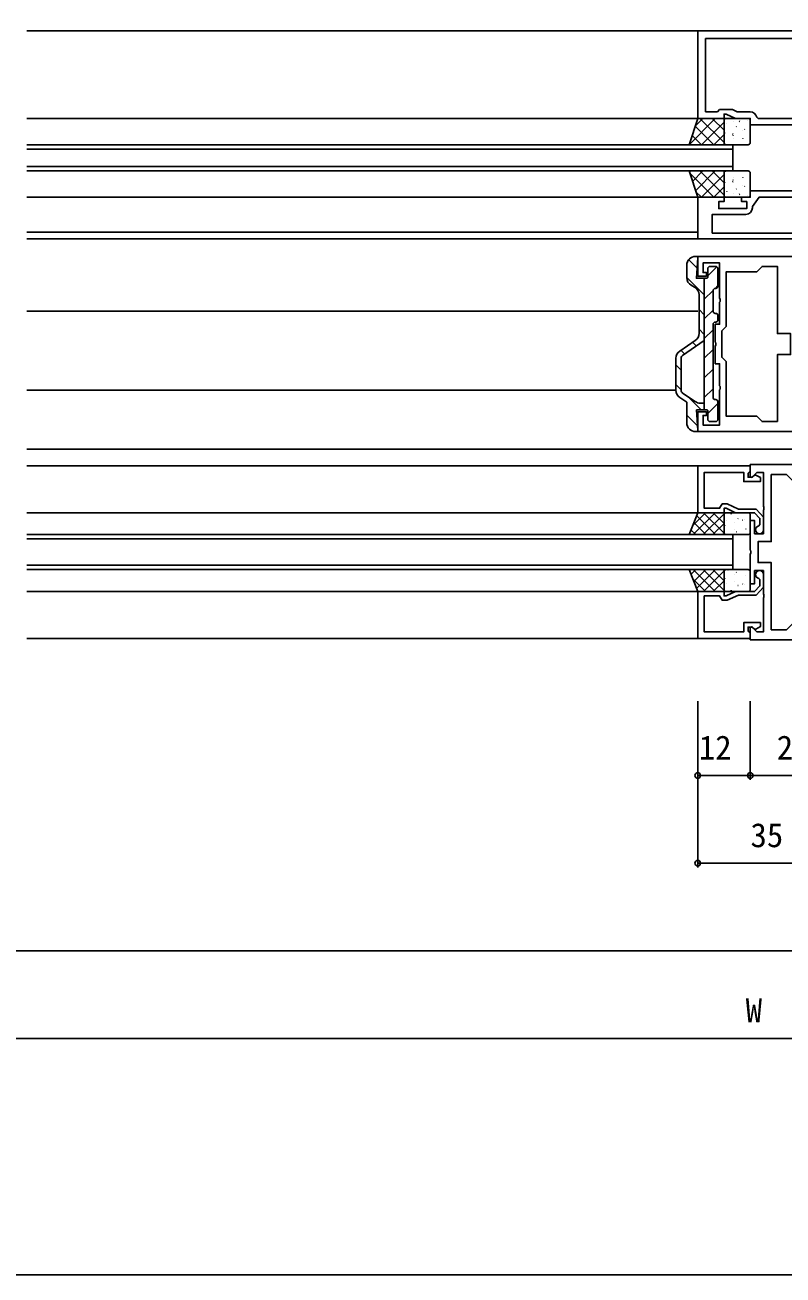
# Model space of a CAD drawing. Units: millimetres, scale not verified. Extents: x -437 to 438, y -681 to 679.
# Drawn here: x -147.9 to 25.3, y -681.2 to -395.9 of the extents above; entities that cross this region are included whole.
import ezdxf
from ezdxf.enums import TextEntityAlignment as Align

# ---------------------------------------------------------------- set-up
doc = ezdxf.new("R2010")
doc.units = ezdxf.units.MM
doc.header["$LTSCALE"] = 4
for name, color, linetype in [('0-2_YKK_11', 7, 'Continuous'), ('0-3_YKK_12', 2, 'Continuous'), ('0-4_YKK_13', 4, 'Continuous'), ('0-6_YKK_D', 6, 'Continuous'), ('0-7_YKK_ZWAK', 7, 'Continuous')]:
    doc.layers.add(name, color=color, linetype=linetype)
doc.styles.add('ＭＳ ゴシック', font='')
doc.styles.get('ＭＳ ゴシック').set_extended_font_data('MS Gothic')

msp = doc.modelspace()

# ---------------------------------------------------------------- linework, layer by layer
at = {"layer": '0-2_YKK_11'}
for points in [[(40.8, -397.2), (5.8, -397.2), (5.8, -417.2), (11.8, -417.2), (11.8, -416.2), (12.3, -416.2), (14.445, -417.2), (17.8, -417.2), (17.8, -418.7), (28.8, -418.7)], [(39, -440.7), (39, -399), (7.6, -399), (7.6, -415.7), (10.3, -415.7), (10.8, -415.2), (13.7, -415.2), (14.772, -415.7), (17.8, -415.7)], [(19.279, -416.95), (19.575, -417.2), (29.1, -417.2)], [(28.8, -433.7), (17.8, -433.7), (17.8, -435.2), (15.8, -435.2), (15.8, -436.2), (17, -436.2), (17, -437.8), (10.6, -437.8), (10.6, -436.2), (11.8, -436.2), (11.8, -435.2), (5.8, -435.2), (5.8, -444.7), (30.8, -444.7)], [(9.1, -443.4), (27.8, -443.4), (27.8, -441.7), (28.8, -440.7), (29.1, -440.4), (29.1, -435.2), (19.8, -435.2), (18.3, -437.342), (18.3, -437.6)], [(16.8, -439.1), (9.1, -439.1), (9.1, -443.4)], [(28.8, -448.7), (5.8, -448.7), (5.8, -453.2), (7.8, -453.2), (7.8, -452.4), (7, -452.4), (7, -450.2), (10.8, -450.2), (10.8, -458.242), (10.92, -458.425), (10.92, -458.975), (10.8, -459.158), (10.8, -464.2), (9.8, -464.2), (9.8, -468.242), (9.92, -468.425), (9.92, -468.975), (9.8, -469.158), (9.8, -473.2), (10.8, -473.2), (10.8, -478.242), (10.92, -478.425), (10.92, -478.975), (10.8, -479.158), (10.8, -487.2), (7, -487.2), (7, -485), (7.8, -485), (7.8, -484.2), (5.8, -484.2), (5.8, -488.7), (28.8, -488.7)], [(17.8, -496.2), (40.8, -496.2)], [(20.8, -525.742), (20.8, -520.4), (18.8, -520.4), (18.8, -523.4), (17.8, -523.4), (17.8, -516.658), (17.92, -516.475), (17.92, -515.925), (17.8, -515.742), (17.8, -509), (18.8, -509), (18.8, -512), (20.8, -512), (20.8, -506.658), (20.92, -506.475), (20.92, -505.925), (20.8, -505.742), (20.8, -498), (19.324, -498), (18.17, -499.154), (17.8, -499), (17.8, -496.2)], [(5.8, -496.5), (17.8, -496.5), (17.8, -497.7), (17.5, -498), (17.3, -498.2), (17.3, -499.1), (18.25, -499.1), (18.75, -498.6), (19.061, -498.6), (20.1, -499.2), (20.1, -500.1), (16.3, -500.1), (16.3, -498), (7.3, -498), (7.3, -506.2), (10.8, -506.2), (11.377, -505.2), (12.522, -505.2), (15.095, -506.4), (19.15, -506.4), (20.8, -508.187), (20.8, -511.1)], [(19.75, -510.213), (20, -509.917), (20, -508.5), (18.8, -507.2), (14.445, -507.2), (12.3, -506.2), (11.8, -506.2), (11.8, -507.2), (5.8, -507.2), (5.8, -496.5)], [(5.8, -535.9), (17.8, -535.9), (17.8, -534.7), (17.5, -534.4), (17.3, -534.2), (17.3, -533.3), (18.25, -533.3), (18.75, -533.8), (19.061, -533.8), (20.1, -533.2), (20.1, -532.3), (16.3, -532.3), (16.3, -534.4), (7.3, -534.4), (7.3, -526.2), (10.8, -526.2), (11.377, -527.2), (12.522, -527.2), (15.095, -526), (19.15, -526), (20.8, -524.213), (20.8, -521.3)], [(19.75, -522.187), (20, -522.483), (20, -523.9), (18.8, -525.2), (14.445, -525.2), (12.3, -526.2), (11.8, -526.2), (11.8, -525.2), (5.8, -525.2), (5.8, -535.9)], [(40.8, -536.2), (17.8, -536.2), (17.8, -533.4), (18.17, -533.246), (19.324, -534.4), (20.8, -534.4), (20.8, -526.658), (20.92, -526.475), (20.92, -525.925), (20.8, -525.742)]]:
    msp.add_lwpolyline(points, dxfattribs=at)
for points in [[(24, -486.4), (24, -471.1), (27, -471.1), (27, -466.3), (24, -466.3), (24, -451), (20.5, -451), (19.3, -452.2), (12.3, -452.2), (12.3, -464.7), (11.3, -465.7), (11.3, -471.7), (12.3, -472.7), (12.3, -485.2), (19.3, -485.2), (20.5, -486.4)], [(22.6, -533.9), (22.6, -518.6), (19.6, -518.6), (19.6, -513.8), (22.6, -513.8), (22.6, -498.5), (26.1, -498.5), (27.3, -499.7), (34.3, -499.7), (34.3, -512.2), (35.3, -513.2), (35.3, -519.2), (34.3, -520.2), (34.3, -532.7), (27.3, -532.7), (26.1, -533.9)]]:
    msp.add_lwpolyline(points, close=True, dxfattribs=at)
for centre, radius, start, end in [((17.8, -417.2), 1.5, 9.59408, 89.99999), ((16.8, -437.6), 1.5, 270.00001, 359.99999), ((19.9, -511.1), 0.9, 99.59406, 0), ((19.9, -521.3), 0.9, 360, 260.40594)]:
    msp.add_arc(centre, radius, start, end, dxfattribs=at)
at = {"layer": '0-3_YKK_12'}
for p, q in [((6.1, -397.2), (-147.45, -397.2)), ((5.8, -417.2), (-147.45, -417.2)), ((13.8, -423.2), (-147.45, -423.2)), ((13.8, -424.2), (-147.45, -424.2)), ((13.8, -423.2), (13.8, -429.2)), ((13.8, -428.2), (-147.45, -428.2)), ((13.8, -429.2), (-147.45, -429.2)), ((5.8, -435.2), (-147.45, -435.2)), ((5.8, -443.2), (-147.45, -443.2)), ((190.55, -444.7), (-147.45, -444.7)), ((5.8, -461.2), (-147.45, -461.2)), ((0.8, -479.2), (-147.45, -479.2)), ((190.55, -492.7), (-147.45, -492.7)), ((17.8, -496.5), (-147.45, -496.5)), ((5.8, -507.2), (-147.45, -507.2)), ((13.8, -512.2), (-147.45, -512.2)), ((13.8, -513.2), (-147.45, -513.2)), ((13.8, -512.2), (13.8, -520.2)), ((13.8, -519.2), (-147.45, -519.2)), ((13.8, -520.2), (-147.45, -520.2)), ((5.8, -525.2), (-147.45, -525.2)), ((17.8, -535.9), (-147.45, -535.9))]:
    msp.add_line(p, q, dxfattribs=at)
at = {"layer": '0-4_YKK_13'}
for p, q in [((3.8, -423.2), (9.8, -417.2)), ((5.214, -418.957), (6.972, -417.2)), ((9.457, -423.2), (5.214, -418.957)), ((11.8, -422.715), (6.285, -417.2)), ((6.628, -423.2), (11.8, -418.028)), ((11.8, -419.886), (9.114, -417.2)), ((11.8, -417.7), (11.8, -422.7)), ((17.3, -417.2), (12.3, -417.2)), ((12.421, -418.435), (12.445, -418.478)), ((13.877, -418.008), (13.885, -418.015)), ((14.612, -419.078), (14.636, -419.122)), ((15.292, -417.836), (15.38, -417.883)), ((17.236, -417.644), (17.26, -417.688)), ((17.8, -422.7), (17.8, -417.7)), ((6.628, -423.2), (4.507, -421.079)), ((9.457, -423.2), (11.8, -420.857)), ((11.895, -419.827), (11.902, -419.834)), ((11.988, -420.511), (12.012, -420.555)), ((13.767, -420.726), (13.855, -420.772)), ((13.878, -421.102), (13.902, -421.146)), ((14.062, -421.769), (14.07, -421.775)), ((16.07, -421.745), (16.094, -421.789)), ((16.082, -419.983), (16.09, -419.989)), ((16.502, -419.669), (16.526, -419.713)), ((12.3, -423.2), (17.3, -423.2)), ((13.446, -423.179), (13.457, -423.2)), ((3.886, -429.457), (4.143, -429.2)), ((9.457, -435.2), (3.972, -429.715)), ((4.593, -431.579), (6.972, -429.2)), ((5.3, -433.7), (9.8, -429.2)), ((11.8, -434.715), (6.285, -429.2)), ((6.628, -435.2), (11.8, -430.028)), ((11.8, -431.886), (9.114, -429.2)), ((11.8, -434.7), (11.8, -429.7)), ((12.3, -429.2), (17.3, -429.2)), ((13.446, -429.221), (13.457, -429.2)), ((14.062, -430.631), (14.07, -430.625)), ((16.07, -430.655), (16.094, -430.611)), ((17.8, -429.7), (17.8, -434.7)), ((9.457, -435.2), (11.8, -432.857)), ((11.895, -432.573), (11.902, -432.566)), ((11.988, -431.889), (12.012, -431.845)), ((13.767, -431.674), (13.855, -431.628)), ((13.878, -431.298), (13.902, -431.254)), ((14.612, -433.322), (14.636, -433.278)), ((16.082, -432.417), (16.09, -432.411)), ((16.502, -432.731), (16.526, -432.687)), ((6.628, -435.2), (5.386, -433.957)), ((17.3, -435.2), (12.3, -435.2)), ((12.421, -433.965), (12.445, -433.922)), ((13.877, -434.392), (13.885, -434.385)), ((15.292, -434.564), (15.38, -434.517)), ((17.236, -434.756), (17.26, -434.712)), ((3.3, -450.7), (3.3, -453.543)), ((5.649, -451.369), (3.735, -449.455)), ((5.5, -448.7), (5.3, -448.7)), ((7.3, -457.51), (3.3, -453.51)), ((10.175, -451.083), (8.1, -453.158)), ((8.1, -453.4), (8.1, -451.5)), ((8.6, -451), (9.9, -451)), ((10.4, -455.5), (10.4, -451.5)), ((4.308, -455.279), (5.092, -455.727)), ((7.3, -483.7), (7.3, -453.7)), ((7.558, -453.7), (7.3, -453.958)), ((9.303, -456.445), (7.3, -458.448)), ((9.3, -456.5), (9.3, -461.2)), ((10.4, -455.348), (9.745, -456.003)), ((9.8, -456), (9.9, -456)), ((6.1, -466.244), (6.1, -457.464)), ((7.3, -462), (6.1, -460.8)), ((9.3, -460.938), (7.3, -462.938)), ((9.8, -461.7), (9.9, -461.7)), ((10.4, -463.2), (10.4, -462.2)), ((9.3, -480.9), (9.3, -464.2)), ((9.9, -463.7), (9.8, -463.7)), ((1.677, -470.308), (5.224, -467.898)), ((7.3, -466.49), (6.1, -465.29)), ((9.3, -465.429), (7.3, -467.429)), ((2.812, -470.983), (1.951, -470.122)), ((2.351, -471.297), (7.3, -467.931)), ((5.485, -469.165), (4.625, -468.305)), ((9.3, -469.919), (7.3, -471.919)), ((0.8, -471.962), (0.8, -479.243)), ((2, -474.661), (0.8, -473.461)), ((2, -471.958), (2, -479.242)), ((9.3, -474.409), (7.3, -476.409)), ((2, -479.151), (0.8, -477.951)), ((9.3, -478.899), (7.3, -480.899)), ((1.677, -480.898), (3.3, -482)), ((2.35, -479.903), (5.219, -481.854)), ((3.3, -486.7), (3.3, -482)), ((6.549, -483.7), (3.607, -480.758)), ((9.8, -481.4), (9.9, -481.4)), ((10.4, -481.9), (10.4, -485.9)), ((5.735, -487.376), (3.3, -484.941)), ((7.8, -483.7), (5.5, -483.7)), ((5.5, -483.7), (5.799, -488.381)), ((6.344, -482.2), (7.3, -482.2)), ((10.4, -482.289), (8.1, -484.589)), ((8.1, -484), (8.1, -485.9)), ((8.6, -486.4), (9.9, -486.4)), ((5.5, -488.7), (5.3, -488.7)), ((7.538, -507.2), (4.641, -510.097)), ((9.783, -507.2), (4.783, -512.2)), ((11.8, -507.428), (7.028, -512.2)), ((11.8, -511.894), (7.106, -507.2)), ((11.8, -509.649), (9.351, -507.2)), ((11.8, -507.404), (11.596, -507.2)), ((11.8, -507.7), (11.8, -511.7)), ((17.3, -507.2), (12.3, -507.2)), ((13.451, -507.454), (13.427, -507.498)), ((17.8, -511.7), (17.8, -507.7)), ((7.616, -512.2), (4.89, -509.475)), ((9.861, -512.2), (5.532, -507.871)), ((11.8, -509.673), (9.273, -512.2)), ((11.993, -510.122), (11.969, -510.166)), ((12.382, -509.012), (12.374, -509.018)), ((14.185, -509.479), (14.161, -509.523)), ((15.02, -508.562), (14.931, -508.609)), ((16.075, -508.888), (16.051, -508.932)), ((16.569, -508.856), (16.562, -508.863)), ((5.371, -512.2), (4.249, -511.078)), ((11.8, -511.919), (11.519, -512.2)), ((12.3, -512.2), (17.3, -512.2)), ((12.727, -512.147), (12.703, -512.191)), ((14.104, -511.065), (14.096, -511.071)), ((14.617, -511.555), (14.593, -511.599)), ((16.809, -510.912), (16.785, -510.956)), ((5.371, -520.2), (4.249, -521.322)), ((9.783, -525.2), (4.783, -520.2)), ((7.616, -520.2), (4.89, -522.925)), ((9.861, -520.2), (5.532, -524.529)), ((11.8, -524.972), (7.028, -520.2)), ((11.8, -520.506), (7.106, -525.2)), ((11.8, -522.727), (9.273, -520.2)), ((11.8, -520.481), (11.519, -520.2)), ((11.8, -524.7), (11.8, -520.7)), ((12.3, -520.2), (17.3, -520.2)), ((12.727, -520.253), (12.703, -520.209)), ((14.104, -521.335), (14.096, -521.329)), ((14.617, -520.845), (14.593, -520.801)), ((16.809, -521.488), (16.785, -521.444)), ((17.8, -520.7), (17.8, -524.7)), ((7.538, -525.2), (4.641, -522.303)), ((11.8, -522.751), (9.351, -525.2)), ((11.993, -522.278), (11.969, -522.234)), ((12.382, -523.388), (12.374, -523.382)), ((13.451, -524.946), (13.427, -524.902)), ((14.185, -522.921), (14.161, -522.877)), ((15.02, -523.838), (14.931, -523.791)), ((16.075, -523.512), (16.051, -523.468)), ((16.569, -523.544), (16.562, -523.537)), ((11.8, -524.996), (11.596, -525.2)), ((17.3, -525.2), (12.3, -525.2))]:
    msp.add_line(p, q, dxfattribs=at)
for points in [[(3.8, -423.2), (5.8, -417.2), (11.8, -417.2), (11.8, -423.2)], [(3.8, -429.2), (5.8, -435.2), (11.8, -435.2), (11.8, -429.2)], [(3.8, -512.2), (5.8, -507.2), (11.8, -507.2), (11.8, -512.2)], [(3.8, -520.2), (5.8, -525.2), (11.8, -525.2), (11.8, -520.2)]]:
    msp.add_lwpolyline(points, close=True, dxfattribs=at)
msp.add_lwpolyline([(7.8, -453.7), (5.5, -453.7), (5.799, -449.019)], dxfattribs=at)
for centre, radius, start, end in [((12.3, -417.7), 0.5, 90, 180), ((17.3, -417.7), 0.5, 0, 90), ((12.3, -422.7), 0.5, 180, 270), ((17.3, -422.7), 0.5, 270, 0), ((12.3, -429.7), 0.5, 90, 180), ((17.3, -429.7), 0.5, 0, 90), ((12.3, -434.7), 0.5, 180, 270), ((17.3, -434.7), 0.5, 270, 0), ((5.3, -450.7), 2, 90, 180), ((5.5, -449), 0.3, 356.34024, 90), ((5.3, -453.543), 2, 180, 240.25462), ((7.8, -453.4), 0.3, 270, 0.00359), ((8.6, -451.5), 0.5, 90.00359, 180.00359), ((9.9, -451.5), 0.5, 0.00359, 90.00359), ((4.1, -457.464), 2, 360, 60.25462), ((9.8, -456.5), 0.5, 90.00003, 180), ((9.9, -455.5), 0.5, 270, 0.00359), ((9.8, -461.2), 0.5, 180, 270.00359), ((9.9, -462.2), 0.5, 0.00359, 90.00359), ((9.8, -464.2), 0.5, 90.02863, 180), ((9.9, -463.2), 0.5, 270.00359, 0.00359), ((4.1, -466.244), 2, 304.18899, 360), ((2.8, -471.962), 2, 124.18899, 179.99711), ((2.8, -471.958), 0.8, 124.21613, 179.99711), ((2.8, -479.244), 2, 179.99711, 235.83194), ((2.8, -479.242), 0.8, 179.99711, 235.78387), ((6.344, -480.2), 2, 235.78387, 270), ((9.8, -480.9), 0.5, 180, 270), ((9.9, -481.9), 0.5, 359.99641, 90), ((7.8, -484), 0.3, 359.99641, 90), ((5.3, -486.7), 2, 180, 270), ((8.6, -485.9), 0.5, 179.99641, 269.99641), ((9.9, -485.9), 0.5, 269.99641, 359.99641), ((5.5, -488.4), 0.3, 270, 3.65976), ((12.3, -507.7), 0.5, 90, 180), ((17.3, -507.7), 0.5, 0, 90), ((12.3, -511.7), 0.5, 180, 270), ((17.3, -511.7), 0.5, 270, 0), ((12.3, -520.7), 0.5, 90, 180), ((17.3, -520.7), 0.5, 0, 90), ((12.3, -524.7), 0.5, 180, 270), ((17.3, -524.7), 0.5, 270, 0)]:
    msp.add_arc(centre, radius, start, end, dxfattribs=at)
at = {"layer": '0-6_YKK_D'}
for p, q in [((5.8, -550.2), (5.8, -588.2)), ((5.8, -550.2), (5.8, -568.2)), ((17.8, -550.2), (17.8, -568.2)), ((17.8, -550.2), (17.8, -568.2)), ((5.8, -567.2), (17.8, -567.2)), ((17.8, -567.2), (40.8, -567.2)), ((5.8, -587.2), (40.8, -587.2)), ((-331.699, -607.2), (33.8, -607.2)), ((376.3, -627.2), (-334.7, -627.2))]:
    msp.add_line(p, q, dxfattribs=at)
for centre in [(5.8, -567.2), (17.8, -567.2), (17.8, -567.2), (5.8, -587.2)]:
    msp.add_circle(centre, 0.637, dxfattribs=at)
at = {"layer": '0-7_YKK_ZWAK'}
msp.add_lwpolyline([(-436.7, -681.2), (438.3, -681.2), (438.3, 643.8)], dxfattribs=at)

# ---------------------------------------------------------------- texts
at = {"layer": '0-6_YKK_D', "style": 'ＭＳ ゴシック'}
for s, p in [('12', (6.047, -565.2)), ('23', (23.845, -565.2)), ('35', (17.846, -585.2)), ('W', (16.752, -625.2))]:
    msp.add_text(s, height=5.499, dxfattribs=at).set_placement(p, align=Align.BOTTOM_LEFT)

doc.saveas('drawing.dxf')
